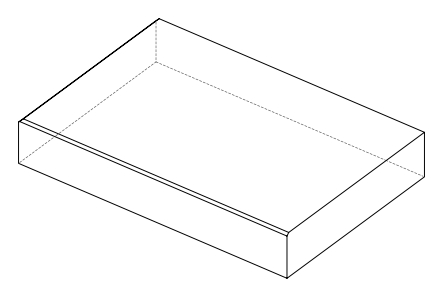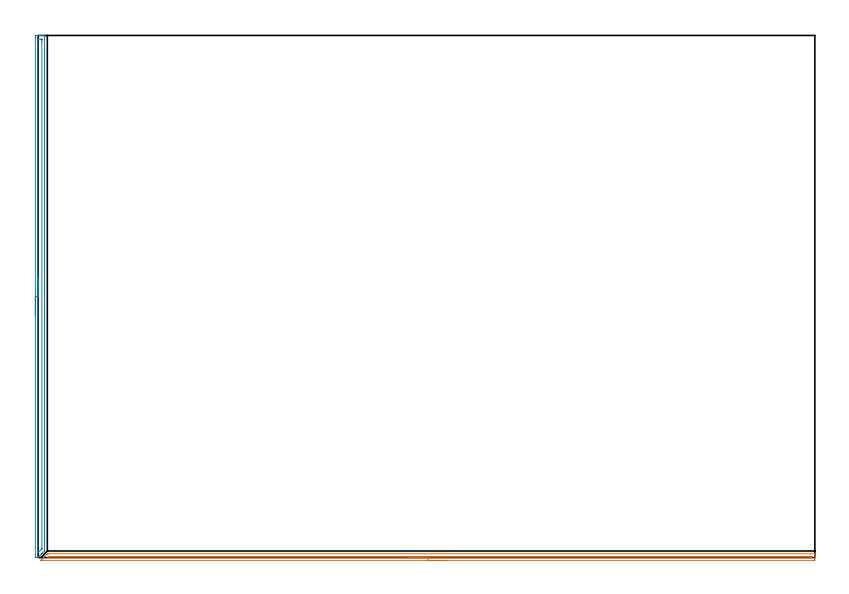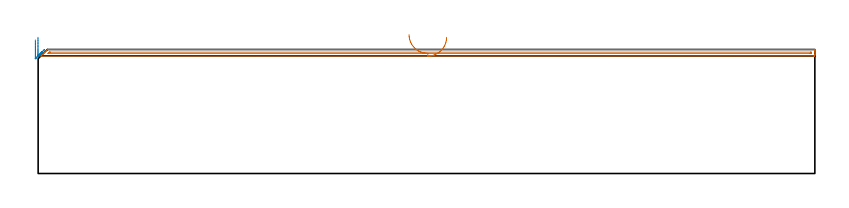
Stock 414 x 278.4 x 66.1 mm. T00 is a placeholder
(PLAN: 2 operations, 0 tool changes, 11.3 min)
(1 AREA_MILL | FG_CHAMFER_SURFACE | UGT0205_001 | 6.72 min | 2531 mm3)
(2 AREA_MILL_1 | FG_CHAMFER_SURFACE_1 | UGT0205_001 | 4.61 min | 3322 mm3)
(TOOL UGT0205_001 | Chamfer Mill 20 x 3 x 45 deg. | D20 FL50 Z2)
(OP 1 AREA_MILL)
G17 G21 G94 G90
T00 M6
G54
G17 G0 G90 X217.7 Y-1.5 S1061 M3
G43 Z76.1 H0
Z72.6
G94 G1 X217.662 Z71.728 F250.
X217.548 Z70.863
X217.359 Z70.012
X217.097 Z69.18
X216.763 Z68.374
X216.36 Z67.6
X215.891 Z66.864
X215.36 Z66.172
X214.771 Z65.529
X214.128 Z64.939
X213.436 Z64.408
X212.7 Z63.94
X211.926 Z63.537
X211.12 Z63.203
X210.288 Z62.941
X209.436 Z62.752
X208.572 Z62.638
X207.7 Z62.6
X1.583
X1.419 Y-1.493 Z62.606
X1.583 Y-1.319 Z62.781
X2.03 Y-0.869 Z63.229
X3.153 Y0.253 Z64.352
X4.266 Y1.366 Z65.465
X4.715 Y1.815 Z65.914
X4.894 Y1.997 Z66.089
X5.607 Y2. Z66.1
X413.817
X413.999 Y2.004 Z66.095
X414. Y1.648 Z65.747
Y1.411 Z65.51
Y0.69 Z64.785
Y-0.55 Z63.547
X413.996 Y-1.07 Z63.025
X413.99 Y-1.491 Z62.604
X413.802 Y-1.496 Z62.601
X413.37 Y-1.5 Z62.6
X207.7
Y-0.086 Z64.014
X5.607 Y-0.085 Z64.015
X5.5 Y-0.084 Z64.016
X5.34 Y-0.08 Z64.02
X5.283 Y-0.077 Z64.023
X5.295 Y-0.063 Z64.037
X5.383 Y0.03 Z64.13
X5.478 Y0.127 Z64.227
X5.607 Y0.257 Z64.357
X5.827 Y0.473 Z64.573
X5.912 Y0.553 Z64.653
X5.939 Y0.578 Z64.678
X5.978 Y0.58 Z64.68
X6.066 Y0.583 Z64.683
X6.419 Y0.585 Z64.685
X6.501 Y0.586 Z64.686
X411.688 Y0.585 Z64.685
X411.953 Y0.58 Z64.68
X411.981 Y0.579 Z64.679
X411.99 Y0.566 Z64.666
X411.995 Y0.53 Z64.63
X411.998 Y0.496 Z64.596
X412. Y0.278 Z64.378
X411.997 Y0.044 Z64.144
X411.994 Y-0.024 Z64.076
X411.991 Y-0.073 Z64.027
X411.922 Y-0.079 Z64.021
X411.581 Y-0.084 Z64.016
X411.475 Y-0.086 Z64.014
X207.7
X206.828 Z64.052
X205.963 Z64.166
X205.112 Z64.355
X204.28 Z64.617
X203.474 Z64.951
X202.7 Z65.354
X201.964 Z65.823
X201.272 Z66.354
X200.629 Z66.943
X200.04 Z67.586
X199.508 Z68.278
X199.04 Z69.014
X198.637 Z69.788
X198.303 Z70.594
X198.041 Z71.426
X197.852 Z72.278
X197.738 Z73.143
X197.7 Z74.014
G0 Z76.1
M5
M2
(OP 2 AREA_MILL_1)
G17 G21 G94 G90
T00 M6
G54
G17 G0 G90 X-1.5 Y129.15 S1061 M3
G43 Z76.1 H0
Z71.2
G94 G1 Y129.188 Z70.328 F250.
Y129.302 Z69.464
Y129.491 Z68.612
Y129.753 Z67.78
Y130.087 Z66.974
Y130.49 Z66.2
Y130.958 Z65.464
Y131.49 Z64.772
Y132.079 Z64.129
Y132.722 Z63.54
Y133.414 Z63.008
Y134.15 Z62.54
Y134.924 Z62.137
Y135.73 Z61.803
Y136.562 Z61.541
Y137.414 Z61.352
Y138.278 Z61.238
Y139.15 Z61.2
X-1.499 Y277.677 Z61.201
X-1.497 Y277.959
X-1.494 Y278.29 Z61.203
X-1.223 Y278.3 Z61.473
X0.515 Z63.21
X1.042 Z63.738
X1.385 Z64.08
X1.911 Z64.607
X2.254 Z64.948
X3.181 Z65.881
X3.293 Y278.296 Z65.985
X3.397 Y278.29 Z66.088
X3.4 Y278.124 Z66.1
Y4.198
X3.397 Y3.505 Z66.088
X3.279 Y3.378 Z65.977
X2.311 Y2.411 Z65.01
X2.254 Y2.352 Z64.95
X2.199 Y2.299 Z64.898
X2.013 Y2.113 Z64.712
X1.964 Y2.063 Z64.661
X1.917 Y2.017 Z64.616
X1.715 Y1.815 Z64.414
X0.226 Y0.325 Z62.925
X0.081 Y0.179 Z62.777
X-0.076 Y0.027 Z62.622
X-0.106 Y0.005 Z62.592
X-0.136 Y0.002 Z62.562
X-0.156 Y0. Z62.542
X-1.223 Z61.472
X-1.392 Y0.002 Z61.303
X-1.491 Y0.005 Z61.205
X-1.493 Y0.037 Z61.204
X-1.498 Y0.176 Z61.202
X-1.5 Y0.319 Z61.2
Y139.15
X-0.086 Z62.614
X-0.085 Y275.889 Z62.615
X-0.083 Y276.198 Z62.617
X-0.081 Y276.274 Z62.619
X-0.08 Y276.286 Z62.62
X-0.064 Y276.29 Z62.636
X-0.017 Y276.295 Z62.683
X0.117 Y276.299 Z62.817
X1.385 Z64.085
X1.857 Y276.297 Z64.557
X1.96 Y276.29 Z64.66
X1.979 Y276.288 Z64.679
X1.981 Y276.252 Z64.681
X1.984 Y276.167 Z64.684
X1.985 Y275.889 Z64.685
X1.986 Y275.271 Z64.686
X1.985 Y5.092 Z64.685
X1.984 Y4.783 Z64.684
X1.981 Y4.628 Z64.681
X1.979 Y4.555 Z64.679
X1.95 Y4.511 Z64.65
X1.647 Y4.198 Z64.347
X0.193 Y2.743 Z62.893
X0.068 Y2.62 Z62.768
X-0.007 Y2.549 Z62.693
X-0.062 Y2.5 Z62.638
X-0.079 Y2.492 Z62.621
X-0.081 Y2.538 Z62.619
X-0.083 Y2.723 Z62.617
X-0.085 Y3.029 Z62.615
X-0.086 Y3.304 Z62.614
Y139.15
Y140.022 Z62.652
Y140.886 Z62.766
Y141.738 Z62.955
Y142.57 Z63.217
Y143.376 Z63.551
Y144.15 Z63.954
Y144.886 Z64.423
Y145.578 Z64.954
Y146.221 Z65.543
Y146.81 Z66.186
Y147.342 Z66.879
Y147.81 Z67.614
Y148.213 Z68.388
Y148.547 Z69.194
Y148.809 Z70.026
Y148.998 Z70.878
Y149.112 Z71.743
Y149.15 Z72.614
G0 Z76.1
M5
M2
